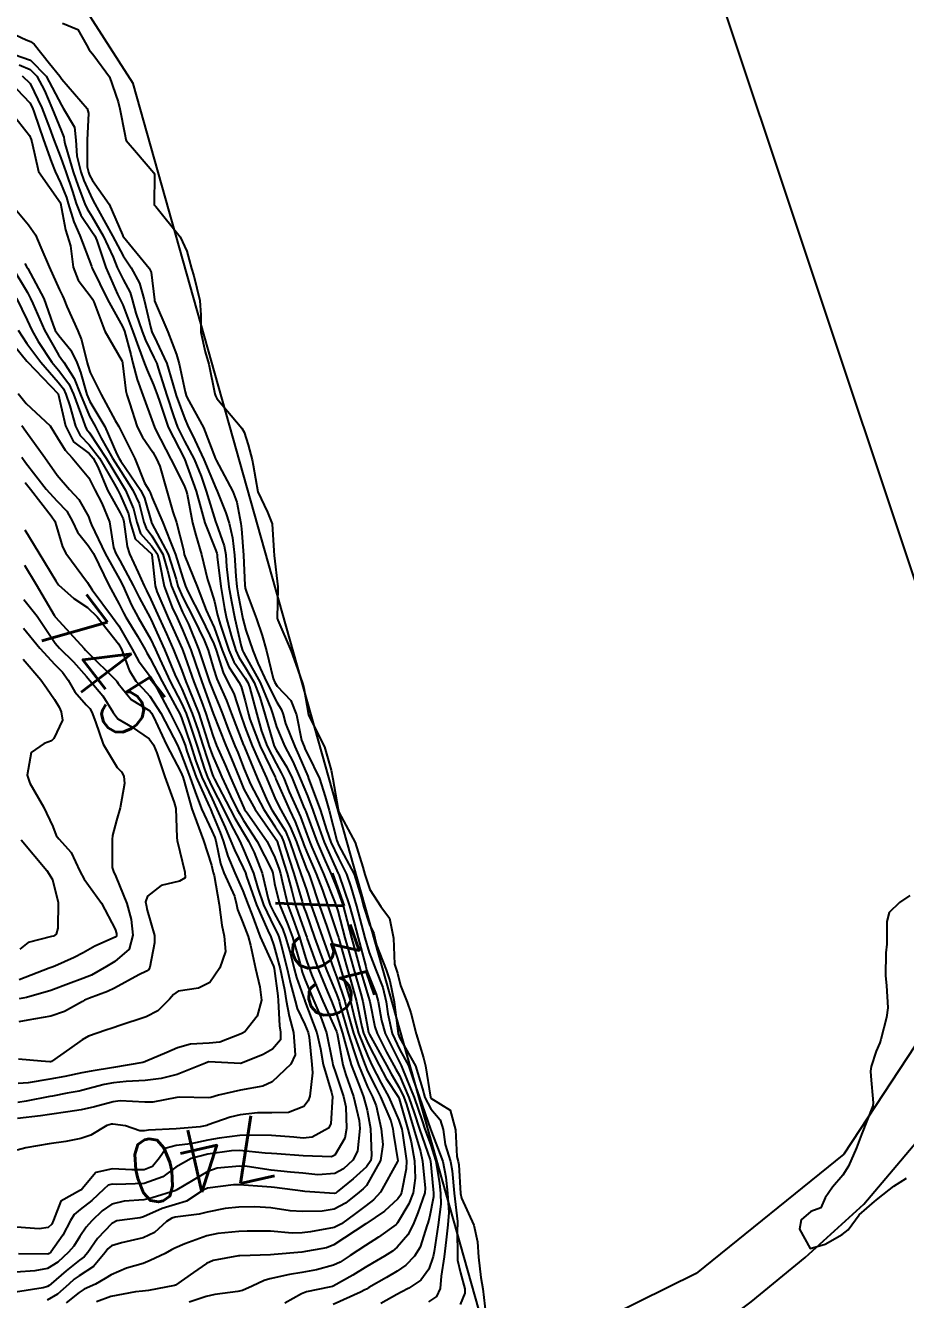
# Model space of a CAD drawing. Header units: metres. Extents: x 307586 to 320046, y 7427249 to 7434250.
# Drawn here: x 313304.7 to 313360.1, y 7432547.7 to 7432627.9 of the extents above; entities that cross this region are included whole.
import ezdxf
from ezdxf.enums import TextEntityAlignment as Align

# ---------------------------------------------------------------- set-up
doc = ezdxf.new("R2010")
doc.units = ezdxf.units.M
doc.header["$MEASUREMENT"] = 0
for name, color, linetype in [('Cotas', 45, 'Continuous'), ('Curvas de Nivel 1m', 11, 'Continuous'), ('Curvas de Nivel 5m', 15, 'Continuous'), ('Edificações', 30, 'Continuous'), ('Vias Primárias', 230, 'Continuous')]:
    doc.layers.add(name, color=color, linetype=linetype)
doc.styles.add('Style-STANDARD', font='STANDARD.shx')

msp = doc.modelspace()

# ---------------------------------------------------------------- linework, layer by layer
at = {"layer": 'Curvas de Nivel 1m', "flags": 128}
for points, elevation in [([(313303.063, 7432627.817), (313304.782, 7432627.026), (313305.055, 7432626.931), (313305.28, 7432626.748), (313306.239, 7432625.54), (313306.89, 7432624.731), (313307.03, 7432624.556), (313308.622, 7432622.706), (313308.704, 7432622.408), (313308.61, 7432620.706), (313308.622, 7432619.041), (313308.695, 7432618.704), (313308.762, 7432618.514), (313308.948, 7432618.177), (313310.011, 7432616.689), (313310.837, 7432614.757), (313310.873, 7432614.68), (313310.912, 7432614.617), (313312.531, 7432612.655), (313312.637, 7432612.411), (313312.849, 7432610.65), (313312.862, 7432610.592), (313313.707, 7432608.641), (313314.235, 7432607.219), (313314.414, 7432606.634), (313314.795, 7432604.866), (313314.848, 7432604.629), (313314.923, 7432604.497), (313315.945, 7432602.618), (313316.705, 7432600.648), (313316.72, 7432600.61), (313316.742, 7432600.565), (313317.797, 7432598.594), (313318.037, 7432597.92), (313318.291, 7432596.586), (313318.338, 7432596.234), (313318.455, 7432594.583), (313318.554, 7432592.672), (313318.562, 7432592.581), (313318.574, 7432592.513), (313318.64, 7432592.248), (313319.285, 7432590.573), (313319.645, 7432589.532), (313319.917, 7432588.567), (313320.326, 7432586.812), (313320.424, 7432586.561), (313320.571, 7432586.338), (313321.452, 7432585.437), (313321.789, 7432584.541), (313322.124, 7432582.942), (313322.275, 7432582.534), (313322.351, 7432582.362), (313322.518, 7432582.038), (313323.246, 7432580.523), (313323.608, 7432579.397), (313323.846, 7432578.516), (313324.337, 7432576.629), (313324.374, 7432576.511), (313324.451, 7432576.362), (313325.432, 7432574.5), (313325.898, 7432573.008), (313326.023, 7432572.494), (313326.391, 7432571.341), (313326.664, 7432570.764), (313326.734, 7432570.485), (313326.827, 7432570.032), (313327.449, 7432568.474), (313327.675, 7432567.799), (313327.943, 7432566.466), (313327.987, 7432566.123), (313328.197, 7432564.462), (313328.309, 7432564.18), (313329.294, 7432562.45), (313329.73, 7432560.983), (313329.89, 7432560.444), (313330.256, 7432559.733), (313330.855, 7432559.037), (313331.025, 7432558.428), (313331.17, 7432557.484), (313331.492, 7432556.421), (313331.61, 7432555.822), (313331.733, 7432554.417), (313331.932, 7432552.648), (313331.931, 7432552.413), (313331.908, 7432552.162), (313331.934, 7432550.413), (313331.944, 7432550.216), (313332.133, 7432549.414), (313332.396, 7432548.407), (313332.402, 7432548.124), (313332.108, 7432547.424)], 728), ([(313307.066, 7432628.083), (313308.031, 7432627.684), (313308.581, 7432626.707), (313308.748, 7432626.403), (313309.046, 7432626.03), (313310.026, 7432624.69), (313310.567, 7432623.127), (313310.673, 7432622.683), (313310.987, 7432621.084), (313311.047, 7432620.743), (313311.082, 7432620.679), (313311.717, 7432619.924), (313312.821, 7432618.652), (313312.858, 7432618.557), (313312.839, 7432616.651), (313312.87, 7432616.589), (313312.932, 7432616.526), (313314.467, 7432614.634), (313314.899, 7432613.716), (313315.193, 7432612.627), (313315.326, 7432612.178), (313315.705, 7432610.622), (313315.768, 7432609.702), (313315.779, 7432608.621), (313316.053, 7432607.386), (313316.284, 7432606.615), (313316.664, 7432604.742), (313316.702, 7432604.611), (313316.79, 7432604.441), (313318.347, 7432602.586), (313318.499, 7432602.323), (313318.752, 7432601.533), (313319.008, 7432600.577), (313319.061, 7432600.254), (313319.361, 7432598.574), (313319.974, 7432597.293), (313320.267, 7432596.564), (313320.37, 7432594.869), (313320.388, 7432594.563), (313320.615, 7432592.588), (313320.616, 7432592.56), (313320.59, 7432590.594), (313320.593, 7432590.56), (313320.622, 7432590.485), (313321.465, 7432588.547), (313321.76, 7432587.718), (313322.178, 7432586.536), (313322.269, 7432586.233), (313322.548, 7432584.53), (313322.553, 7432584.505), (313323.57, 7432582.52), (313323.976, 7432581.048), (313324.092, 7432580.514), (313324.419, 7432578.566), (313324.434, 7432578.51), (313324.472, 7432578.4), (313325.484, 7432576.5), (313325.977, 7432574.955), (313326.109, 7432574.493), (313326.419, 7432573.541), (313327.114, 7432572.479), (313327.661, 7432571.737), (313327.903, 7432570.467), (313327.978, 7432568.846), (313328.094, 7432568.464), (313328.155, 7432568.267), (313328.343, 7432567.494), (313328.766, 7432566.456), (313328.996, 7432565.784), (313329.333, 7432564.45), (313329.795, 7432562.94), (313329.931, 7432562.444), (313330.234, 7432560.469), (313330.241, 7432560.44), (313330.263, 7432560.408), (313331.473, 7432559.64), (313331.813, 7432558.416), (313331.901, 7432556.732), (313331.974, 7432556.414), (313332.015, 7432556.217), (313332.133, 7432554.411), (313332.188, 7432554.11), (313332.966, 7432552.402), (313333.2, 7432551.352), (313333.269, 7432550.399), (313333.415, 7432549.112), (313333.532, 7432548.396), (313333.726, 7432546.766)], 727), ([(313303.542, 7432626.271), (313305.043, 7432625.738), (313306.044, 7432624.74), (313307.006, 7432622.909), (313307.11, 7432622.728), (313307.811, 7432621.537), (313307.894, 7432620.716), (313307.964, 7432619.719), (313308.22, 7432618.711), (313308.412, 7432618.172), (313308.936, 7432617.017), (313309.104, 7432616.698), (313309.341, 7432616.283), (313310.215, 7432614.687), (313310.894, 7432613.425), (313311.382, 7432612.673), (313311.914, 7432611.705), (313312.197, 7432610.66), (313312.619, 7432608.871), (313312.69, 7432608.652), (313312.728, 7432608.548), (313312.83, 7432608.341), (313313.634, 7432606.642), (313314, 7432605.439), (313314.23, 7432604.636), (313314.771, 7432603.172), (313315.006, 7432602.628), (313315.253, 7432602.13), (313315.974, 7432600.618), (313316.716, 7432598.808), (313316.797, 7432598.609), (313317.347, 7432597.248), (313317.551, 7432596.597), (313317.77, 7432595.68), (313317.9, 7432594.592), (313317.977, 7432593.267), (313318.05, 7432592.589), (313318.134, 7432592.084), (313318.428, 7432590.583), (313318.612, 7432589.864), (313319.045, 7432588.575), (313319.366, 7432587.792), (313319.941, 7432586.566), (313320.561, 7432585.334), (313320.848, 7432584.848), (313320.96, 7432584.554), (313321.102, 7432583.994), (313321.684, 7432582.543), (313321.948, 7432581.969), (313322.504, 7432580.677), (313322.564, 7432580.529), (313322.604, 7432580.427), (313323.315, 7432578.522), (313323.691, 7432577.287), (313323.964, 7432576.515), (313324.443, 7432575.517), (313324.943, 7432574.505), (313325.22, 7432573.703), (313325.571, 7432572.498), (313325.994, 7432570.887), (313326.094, 7432570.493), (313326.369, 7432569.567), (313326.794, 7432568.483), (313327.228, 7432567.363), (313327.445, 7432566.473), (313327.56, 7432565.707), (313327.828, 7432564.467), (313328.298, 7432563.456), (313328.844, 7432562.454), (313329.155, 7432561.57), (313329.536, 7432560.447), (313330.24, 7432558.443), (313331.008, 7432556.428), (313331.208, 7432555.43), (313331.3, 7432554.423), (313331.381, 7432553.215), (313331.325, 7432552.423), (313331.213, 7432551.484), (313331.1, 7432550.426), (313330.912, 7432549.21), (313330.841, 7432548.429), (313330.62, 7432547.927), (313330.11, 7432547.577)], 729), ([(313303.389, 7432624.766), (313305.008, 7432623.058), (313305.185, 7432622.748), (313305.289, 7432622.458), (313305.858, 7432620.741), (313306.368, 7432619.33), (313306.604, 7432618.733), (313306.946, 7432618.027), (313307.321, 7432617.108), (313307.424, 7432616.723), (313307.771, 7432615.567), (313308.15, 7432614.711), (313308.884, 7432612.775), (313308.911, 7432612.7), (313308.926, 7432612.656), (313309.893, 7432610.69), (313310.837, 7432608.984), (313310.958, 7432608.678), (313311.359, 7432607.212), (313311.501, 7432606.67), (313311.771, 7432605.634), (313312.119, 7432604.66), (313312.766, 7432602.88), (313312.848, 7432602.649), (313312.91, 7432602.5), (313313.878, 7432600.639), (313314.718, 7432598.973), (313314.861, 7432598.629), (313314.909, 7432598.43), (313315.244, 7432596.624), (313315.464, 7432595.844), (313315.812, 7432594.619), (313316.2, 7432593.064), (313316.345, 7432592.613), (313316.634, 7432591.673), (313316.833, 7432590.815), (313316.877, 7432590.606), (313316.984, 7432590.238), (313317.54, 7432588.596), (313317.858, 7432587.864), (313318.576, 7432586.844), (313318.742, 7432586.578), (313318.849, 7432586.299), (313319.292, 7432584.573), (313319.603, 7432583.504), (313319.96, 7432582.566), (313320.512, 7432581.467), (313320.838, 7432580.887), (313321.001, 7432580.553), (313321.342, 7432579.695), (313321.852, 7432578.539), (313322.043, 7432578.111), (313322.458, 7432577.014), (313322.634, 7432576.528), (313322.772, 7432576.204), (313323.495, 7432574.519), (313324.244, 7432572.673), (313324.304, 7432572.511), (313324.4, 7432572.191), (313324.851, 7432570.505), (313325.029, 7432569.847), (313325.407, 7432568.499), (313325.86, 7432566.972), (313325.983, 7432566.494), (313326.315, 7432564.666), (313326.34, 7432564.517), (313326.351, 7432564.489), (313326.387, 7432564.414), (313327.459, 7432562.472), (313327.756, 7432561.946), (313328.269, 7432561.074), (313328.562, 7432560.457), (313328.717, 7432559.997), (313329.181, 7432558.451), (313329.609, 7432557.056), (313329.743, 7432556.445), (313329.894, 7432554.745), (313329.871, 7432554.443), (313329.442, 7432553.179), (313329.141, 7432552.45), (313328.809, 7432551.8), (313328.148, 7432551.015), (313327.834, 7432550.775), (313327.339, 7432550.468), (313326.59, 7432550.024), (313326.132, 7432549.741), (313325.355, 7432549.261), (313324.114, 7432548.567), (313324.073, 7432548.551), (313323.866, 7432548.512), (313322.419, 7432548.217), (313322.109, 7432548.096), (313321.054, 7432547.498)], 732), ([(313304.53, 7432624.755), (313305.026, 7432624.283), (313305.768, 7432622.742), (313306.247, 7432621.481), (313306.515, 7432620.735), (313306.966, 7432619.596), (313307.27, 7432618.725), (313307.692, 7432617.47), (313307.933, 7432616.715), (313308.211, 7432615.996), (313308.916, 7432614.966), (313309.093, 7432614.698), (313309.221, 7432614.384), (313309.79, 7432612.691), (313310.528, 7432611.022), (313310.703, 7432610.682), (313310.858, 7432610.351), (313311.495, 7432608.67), (313311.84, 7432607.682), (313312.23, 7432606.659), (313312.395, 7432606.242), (313312.8, 7432605.309), (313313.055, 7432604.647), (313313.164, 7432604.27), (313313.708, 7432602.641), (313314.743, 7432600.644), (313315.471, 7432598.622), (313315.776, 7432597.546), (313316.031, 7432596.617), (313316.677, 7432594.98), (313316.777, 7432594.711), (313316.796, 7432594.608), (313316.804, 7432594.475), (313317.027, 7432592.604), (313317.264, 7432591.235), (313317.398, 7432590.598), (313317.675, 7432589.526), (313317.971, 7432588.589), (313318.158, 7432588.156), (313318.582, 7432587.501), (313319.123, 7432586.574), (313319.494, 7432585.641), (313319.802, 7432584.568), (313320.326, 7432582.762), (313320.399, 7432582.561), (313320.521, 7432582.337), (313321.193, 7432581.233), (313321.521, 7432580.545), (313322.236, 7432578.774), (313322.345, 7432578.532), (313322.384, 7432578.443), (313322.47, 7432578.222), (313323.104, 7432576.523), (313323.606, 7432575.353), (313323.973, 7432574.515), (313324.416, 7432573.405), (313324.732, 7432572.507), (313324.868, 7432572.036), (313325.267, 7432570.501), (313325.592, 7432569.27), (313325.811, 7432568.495), (313326.336, 7432566.759), (313326.403, 7432566.558), (313326.423, 7432566.489), (313326.738, 7432564.905), (313326.869, 7432564.482), (313327.47, 7432563.298), (313327.929, 7432562.465), (313328.058, 7432562.24), (313328.277, 7432561.828), (313328.877, 7432560.454), (313329.215, 7432559.488), (313329.541, 7432558.447), (313330.214, 7432556.53), (313330.235, 7432556.44), (313330.415, 7432554.657), (313330.434, 7432554.436), (313330.435, 7432554.19), (313330.17, 7432552.904), (313330.063, 7432552.543), (313330.031, 7432552.441), (313329.577, 7432551.017), (313329.237, 7432550.449), (313328.693, 7432549.899), (313328.133, 7432549.505), (313327.472, 7432549.124), (313326.355, 7432548.478), (313326.203, 7432548.388), (313326.112, 7432548.341), (313325.828, 7432548.202), (313324.102, 7432547.42)], 731), ([(313303.6, 7432622.764), (313304.985, 7432620.996), (313305.1, 7432620.749), (313305.132, 7432620.597), (313305.544, 7432618.744), (313306.933, 7432616.762), (313306.945, 7432616.742), (313307.256, 7432615.065), (313307.367, 7432614.723), (313307.569, 7432614.054), (313307.731, 7432612.717), (313308.05, 7432611.888), (313308.864, 7432610.83), (313308.948, 7432610.699), (313309.027, 7432610.532), (313309.731, 7432608.691), (313310.814, 7432606.792), (313310.843, 7432606.709), (313310.851, 7432606.679), (313311.049, 7432604.929), (313311.112, 7432604.675), (313311.293, 7432604.165), (313311.775, 7432602.665), (313312.101, 7432602.005), (313312.747, 7432601.06), (313312.99, 7432600.648), (313313.192, 7432600.189), (313313.625, 7432598.641), (313314.019, 7432597.317), (313314.243, 7432596.635), (313314.676, 7432594.918), (313314.735, 7432594.629), (313314.776, 7432594.524), (313315.543, 7432592.621), (313316.119, 7432591.124), (313316.351, 7432590.613), (313316.614, 7432590.032), (313317.119, 7432588.602), (313317.537, 7432587.55), (313318.163, 7432586.586), (313318.308, 7432586.322), (313318.561, 7432585.407), (313318.769, 7432584.578), (313318.864, 7432584.261), (313319.519, 7432582.57), (313320.447, 7432580.617), (313320.475, 7432580.56), (313320.502, 7432580.492), (313321.362, 7432578.547), (313321.715, 7432577.79), (313322.203, 7432576.534), (313322.266, 7432576.347), (313322.447, 7432575.9), (313323.028, 7432574.524), (313323.434, 7432573.504), (313323.778, 7432572.516), (313324.385, 7432570.683), (313324.435, 7432570.509), (313324.455, 7432570.436), (313325, 7432568.504), (313325.284, 7432567.56), (313325.58, 7432566.498), (313325.91, 7432564.901), (313326.024, 7432564.493), (313326.303, 7432563.829), (313326.994, 7432562.479), (313327.454, 7432561.652), (313328.219, 7432560.461), (313328.262, 7432560.37), (313328.809, 7432558.454), (313329.023, 7432557.654), (313329.229, 7432556.45), (313329.274, 7432555.378), (313329.137, 7432554.451), (313328.875, 7432553.761), (313328.164, 7432552.548), (313328.125, 7432552.499), (313328.069, 7432552.461), (313326.967, 7432551.66), (313326.149, 7432551.126), (313325.171, 7432550.495), (313324.549, 7432550.091), (313324.134, 7432549.892), (313323.061, 7432549.589), (313322.126, 7432549.43), (313321.353, 7432549.313), (313320.12, 7432549.028), (313319.763, 7432548.919), (313319.013, 7432548.571), (313318.389, 7432548.298), (313318.11, 7432548.242), (313316.66, 7432548.042), (313316.106, 7432547.918), (313315.041, 7432547.554)], 733), ([(313303.759, 7432616.762), (313304.919, 7432615.384), (313305.371, 7432614.745), (313305.699, 7432613.944), (313306.217, 7432612.737), (313306.869, 7432611.298), (313307.055, 7432610.918), (313307.149, 7432610.726), (313307.345, 7432610.233), (313308.036, 7432608.712), (313308.27, 7432608.151), (313308.619, 7432606.703), (313308.652, 7432606.543), (313308.807, 7432606.079), (313309.499, 7432604.693), (313310.384, 7432603.068), (313310.604, 7432602.682), (313310.76, 7432602.382), (313311.33, 7432601.253), (313311.624, 7432600.667), (313312.229, 7432599.148), (313312.523, 7432598.653), (313312.582, 7432598.523), (313312.708, 7432598.187), (313313.381, 7432596.643), (313313.853, 7432595.467), (313314.174, 7432594.635), (313314.651, 7432593.148), (313314.811, 7432592.628), (313314.96, 7432592.306), (313315.819, 7432590.618), (313316.599, 7432588.999), (313316.733, 7432588.608), (313317.179, 7432587.202), (313317.485, 7432586.596), (313317.845, 7432585.87), (313318.262, 7432584.584), (313318.541, 7432583.771), (313319.016, 7432582.575), (313319.413, 7432581.672), (313319.901, 7432580.566), (313320.483, 7432579.207), (313320.813, 7432578.555), (313321.406, 7432577.49), (313321.793, 7432576.54), (313321.963, 7432576.052), (313322.436, 7432574.846), (313322.566, 7432574.529), (313322.655, 7432574.302), (313323.255, 7432572.521), (313323.7, 7432571.207), (313323.942, 7432570.514), (313324.364, 7432569.263), (313324.592, 7432568.508), (313324.702, 7432568.154), (313325.196, 7432566.501), (313325.468, 7432565.352), (313325.711, 7432564.496), (313326.291, 7432563.039), (313326.547, 7432562.486), (313327.139, 7432561.345), (313327.608, 7432560.47), (313328.241, 7432559.022), (313328.425, 7432558.458), (313328.484, 7432558.204), (313328.716, 7432556.455), (313328.713, 7432555.95), (313328.406, 7432554.458), (313328.345, 7432554.304), (313328.187, 7432554.063), (313327.349, 7432553.298), (313326.163, 7432552.5), (313324.15, 7432551.178), (313323.682, 7432550.98), (313322.145, 7432550.703), (313320.4, 7432550.556), (313320.158, 7432550.545), (313318.237, 7432550.484), (313318.141, 7432550.473), (313316.551, 7432550.181), (313316.134, 7432550.006), (313315.312, 7432549.426), (313314.171, 7432548.629), (313314.113, 7432548.608), (313312.469, 7432548.287), (313312.109, 7432548.247), (313311.655, 7432548.203), (313310.105, 7432547.91), (313309.201, 7432547.59)], 734), ([(313303.869, 7432612.76), (313304.867, 7432611.113), (313305.054, 7432610.748), (313305.187, 7432610.418), (313305.926, 7432608.739), (313306.818, 7432607.205), (313307.004, 7432606.917), (313307.143, 7432606.725), (313307.795, 7432605.707), (313308.202, 7432604.709), (313308.772, 7432603.337), (313309.112, 7432602.697), (313309.502, 7432601.946), (313310.216, 7432600.685), (313310.731, 7432599.874), (313311.495, 7432598.668), (313311.882, 7432597.839), (313312.19, 7432596.658), (313312.325, 7432596.291), (313312.684, 7432595.805), (313313.379, 7432594.643), (313313.686, 7432593.611), (313313.921, 7432592.637), (313314.627, 7432590.998), (313314.811, 7432590.628), (313314.997, 7432590.247), (313315.657, 7432588.619), (313316.197, 7432586.994), (313316.322, 7432586.613), (313316.567, 7432585.986), (313316.972, 7432585.019), (313317.132, 7432584.601), (313317.498, 7432583.636), (313317.925, 7432582.589), (313318.096, 7432582.163), (313318.508, 7432581.12), (313318.724, 7432580.578), (313318.907, 7432580.165), (313319.741, 7432578.567), (313320.462, 7432577.486), (313320.825, 7432576.923), (313320.98, 7432576.552), (313321.34, 7432575.444), (313321.641, 7432574.542), (313322.152, 7432572.788), (313322.226, 7432572.533), (313322.269, 7432572.4), (313322.398, 7432572.055), (313322.936, 7432570.524), (313323.242, 7432569.649), (313323.662, 7432568.517), (313324.337, 7432566.919), (313324.479, 7432566.509), (313324.536, 7432566.302), (313325.055, 7432564.503), (313325.401, 7432563.394), (313325.693, 7432562.496), (313326.269, 7432561.111), (313326.478, 7432560.699), (313326.585, 7432560.485), (313326.81, 7432559.926), (313327.136, 7432558.476), (313327.244, 7432557.496), (313327.098, 7432556.477), (313326.197, 7432554.906), (313325.994, 7432554.693), (313325.755, 7432554.494), (313324.887, 7432553.794), (313324.176, 7432553.415), (313323.407, 7432553.285), (313322.174, 7432553.263), (313321.395, 7432553.322), (313320.177, 7432553.495), (313319.174, 7432553.574), (313318.177, 7432553.548), (313317.299, 7432553.466), (313316.172, 7432553.232), (313315.669, 7432553.109), (313314.167, 7432552.911), (313313.942, 7432552.856), (313313.61, 7432552.636), (313312.848, 7432551.951), (313312.153, 7432551.622), (313310.784, 7432551.305), (313310.147, 7432551.105), (313309.916, 7432550.911), (313309.758, 7432550.684), (313309.016, 7432549.805), (313308.121, 7432549.225), (313307.806, 7432549.015), (313307.47, 7432548.706), (313306.745, 7432548.075), (313306.103, 7432547.695)], 736), ([(313304.169, 7432610.757), (313304.842, 7432609.373), (313305.139, 7432608.747), (313305.537, 7432608.032), (313306.388, 7432606.734), (313306.808, 7432606.232), (313307.454, 7432605.375), (313307.747, 7432604.716), (313308.354, 7432603.121), (313308.492, 7432602.704), (313308.581, 7432602.523), (313308.759, 7432602.295), (313309.806, 7432600.689), (313310.721, 7432599.199), (313311.023, 7432598.675), (313311.541, 7432597.507), (313311.747, 7432596.664), (313311.981, 7432595.955), (313312.678, 7432595.171), (313313.039, 7432594.646), (313313.182, 7432594.128), (313313.468, 7432592.642), (313313.975, 7432591.291), (313314.281, 7432590.633), (313314.612, 7432589.883), (313315.135, 7432588.625), (313315.433, 7432587.773), (313315.83, 7432586.617), (313316.553, 7432584.61), (313317.358, 7432582.597), (313317.697, 7432581.775), (313318.184, 7432580.585), (313318.492, 7432579.857), (313319.196, 7432578.573), (313320.455, 7432576.78), (313320.542, 7432576.647), (313320.579, 7432576.558), (313321.022, 7432575.134), (313321.211, 7432574.548), (313321.51, 7432573.45), (313321.741, 7432572.54), (313321.91, 7432572.049), (313322.385, 7432570.695), (313322.439, 7432570.529), (313322.471, 7432570.439), (313323.162, 7432568.522), (313323.758, 7432567.096), (313324.013, 7432566.513), (313324.325, 7432565.69), (313324.7, 7432564.506), (313324.852, 7432563.957), (313325.243, 7432562.5), (313325.881, 7432560.88), (313326.024, 7432560.492), (313326.25, 7432559.649), (313326.451, 7432558.487), (313326.528, 7432556.797), (313326.476, 7432556.486), (313326.209, 7432556.076), (313325.374, 7432555.326), (313324.37, 7432554.508), (313324.272, 7432554.428), (313324.191, 7432554.4), (313322.331, 7432554.529), (313322.193, 7432554.545), (313320.409, 7432554.771), (313320.195, 7432554.798), (313319.93, 7432554.828), (313318.197, 7432554.956), (313317.831, 7432554.95), (313316.194, 7432554.733), (313315.917, 7432554.604), (313314.879, 7432553.923), (313314.179, 7432553.713), (313313.346, 7432553.468), (313312.167, 7432552.941), (313311.944, 7432552.875), (313310.489, 7432552.675), (313310.161, 7432552.522), (313309.266, 7432551.575), (313308.654, 7432550.695), (313308.419, 7432550.417), (313308.135, 7432550.2), (313307.289, 7432549.545), (313306.355, 7432548.718), (313306.222, 7432548.609), (313306.111, 7432548.541), (313305.852, 7432548.466), (313304.107, 7432548.197)], 737), ([(313303.225, 7432608.766), (313304.813, 7432606.808), (313304.869, 7432606.749), (313306.793, 7432604.734), (313307.256, 7432602.723), (313307.756, 7432601.718), (313308.746, 7432600.976), (313308.995, 7432600.697), (313309.28, 7432600.149), (313309.897, 7432598.688), (313310.699, 7432597.256), (313310.889, 7432596.871), (313310.924, 7432596.677), (313311.131, 7432595.127), (313311.291, 7432594.671), (313311.823, 7432593.495), (313312.207, 7432592.657), (313312.355, 7432592.369), (313312.634, 7432591.799), (313313.16, 7432590.645), (313313.608, 7432589.64), (313314.05, 7432588.635), (313314.58, 7432587.321), (313314.836, 7432586.627), (313315.015, 7432586.179), (313315.64, 7432584.619), (313316.18, 7432582.962), (313316.285, 7432582.612), (313316.517, 7432581.975), (313316.923, 7432581.02), (313317.105, 7432580.601), (313317.644, 7432579.434), (313318.07, 7432578.586), (313318.206, 7432578.32), (313318.466, 7432577.892), (313319.313, 7432576.571), (313320.241, 7432574.755), (313320.304, 7432574.561), (313320.423, 7432573.922), (313320.754, 7432572.555), (313321.23, 7432571.387), (313321.55, 7432570.542), (313322.028, 7432568.864), (313322.113, 7432568.534), (313322.162, 7432568.344), (313322.346, 7432567.833), (313322.899, 7432566.524), (313323.341, 7432565.501), (313323.685, 7432564.516), (313324.041, 7432562.758), (313324.097, 7432562.512), (313324.277, 7432561.948), (313324.765, 7432560.505), (313324.903, 7432559.854), (313324.948, 7432558.503), (313324.834, 7432557.897), (313324.216, 7432556.817), (313324.01, 7432556.717), (313322.215, 7432556.78), (313320.555, 7432556.893), (313320.216, 7432556.911), (313319.835, 7432556.946), (313318.218, 7432557.112), (313317.705, 7432557.099), (313316.216, 7432556.883), (313315.165, 7432556.616), (313314.207, 7432556.064), (313313.39, 7432555.45), (313312.197, 7432555.024), (313310.492, 7432554.972), (313310.196, 7432554.989), (313309.946, 7432554.932), (313309.659, 7432554.685), (313308.911, 7432553.964), (313308.173, 7432553.398), (313307.791, 7432553.082), (313307.57, 7432552.706), (313307.075, 7432551.79), (313306.32, 7432550.718), (313306.233, 7432550.628), (313306.141, 7432550.588), (313304.289, 7432550.6)], 739), ([(313304.276, 7432608.756), (313304.825, 7432607.912), (313305.701, 7432606.741), (313306.8, 7432605.485), (313307.124, 7432605.053), (313307.271, 7432604.723), (313307.524, 7432603.977), (313307.872, 7432602.713), (313308.169, 7432602.121), (313308.751, 7432601.536), (313309.4, 7432600.693), (313310.342, 7432599.06), (313310.54, 7432598.682), (313310.709, 7432598.336), (313311.213, 7432597.187), (313311.326, 7432596.671), (313311.638, 7432595.621), (313312.673, 7432594.675), (313312.694, 7432594.65), (313312.699, 7432594.623), (313312.899, 7432592.647), (313312.995, 7432592.291), (313313.727, 7432590.639), (313314.594, 7432588.698), (313314.624, 7432588.63), (313314.639, 7432588.582), (313315.336, 7432586.622), (313315.808, 7432585.37), (313316.088, 7432584.615), (313316.532, 7432583.229), (313316.763, 7432582.606), (313317.307, 7432581.394), (313317.649, 7432580.593), (313318.475, 7432578.687), (313318.533, 7432578.579), (313318.692, 7432578.356), (313319.944, 7432576.565), (313320.443, 7432575.561), (313320.698, 7432574.818), (313320.785, 7432574.555), (313320.905, 7432574.074), (313321.262, 7432572.547), (313321.565, 7432571.713), (313321.984, 7432570.536), (313322.364, 7432569.258), (313322.611, 7432568.527), (313322.791, 7432568.083), (313323.464, 7432566.519), (313324.314, 7432564.591), (313324.343, 7432564.51), (313324.353, 7432564.469), (313324.712, 7432562.506), (313324.9, 7432561.881), (313325.378, 7432560.499), (313325.741, 7432558.995), (313325.786, 7432558.494), (313325.642, 7432557.072), (313325.347, 7432556.499), (313324.753, 7432555.959), (313324.205, 7432555.67), (313323.138, 7432555.586), (313322.204, 7432555.675), (313321.413, 7432555.75), (313320.206, 7432555.881), (313318.683, 7432556.101), (313318.208, 7432556.122), (313316.812, 7432555.989), (313316.205, 7432555.791), (313314.262, 7432554.629), (313314.219, 7432554.603), (313314.192, 7432554.594), (313312.706, 7432554.123), (313312.183, 7432553.996), (313310.939, 7432553.912), (313310.179, 7432553.736), (313309.554, 7432553.305), (313308.903, 7432552.693), (313308.561, 7432552.294), (313308.153, 7432551.691), (313307.767, 7432551.084), (313307.45, 7432550.707), (313306.762, 7432550.085), (313306.127, 7432549.692), (313305.321, 7432549.537), (313304.124, 7432549.46)], 738), ([(313304.499, 7432602.753), (313304.759, 7432602.393), (313305.959, 7432600.738), (313306.726, 7432599.615), (313307.511, 7432598.718), (313308.087, 7432598.089), (313308.696, 7432597.028), (313308.816, 7432596.699), (313308.9, 7432596.489), (313309.759, 7432594.689), (313310.649, 7432593.084), (313310.856, 7432592.677), (313311.409, 7432591.446), (313311.825, 7432590.662), (313312.603, 7432589.309), (313312.922, 7432588.647), (313313.184, 7432588.047), (313313.847, 7432586.637), (313314.559, 7432585.278), (313314.854, 7432584.627), (313315.026, 7432584.145), (313315.524, 7432582.62), (313316.006, 7432581.117), (313316.191, 7432580.613), (313316.493, 7432579.976), (313317.195, 7432578.599), (313317.613, 7432577.742), (313318.223, 7432576.583), (313318.299, 7432576.43), (313318.448, 7432576.096), (313319.089, 7432574.573), (313319.365, 7432573.624), (313319.72, 7432572.567), (313320.389, 7432571.178), (313320.6, 7432570.772), (313320.681, 7432570.556), (313320.807, 7432570.123), (313321.211, 7432568.547), (313321.429, 7432567.629), (313321.705, 7432566.539), (313321.85, 7432566.059), (313322.318, 7432565.046), (313322.539, 7432564.528), (313322.598, 7432564.238), (313322.764, 7432562.525), (313322.802, 7432562), (313322.63, 7432560.526), (313322.539, 7432560.247), (313322.253, 7432559.877), (313321.296, 7432559.495), (313320.247, 7432559.476), (313319.335, 7432559.481), (313318.245, 7432559.36), (313317.621, 7432559.208), (313316.235, 7432558.723), (313316.142, 7432558.693), (313315.741, 7432558.607), (313314.231, 7432558.477), (313312.484, 7432558.394), (313312.23, 7432558.35), (313311.923, 7432558.347), (313311.025, 7432558.668), (313310.234, 7432558.764), (313310.154, 7432558.76), (313309.856, 7432558.684), (313308.847, 7432558.074), (313308.224, 7432557.858), (313307.264, 7432557.668), (313306.221, 7432557.537), (313304.757, 7432557.28), (313304.217, 7432557.131)], 741), ([(313304.503, 7432600.752), (313304.738, 7432600.427), (313306.042, 7432598.737), (313306.706, 7432598.005), (313307.343, 7432597.364), (313307.689, 7432596.715), (313308, 7432596.024), (313308.678, 7432595.197), (313309.012, 7432594.697), (313309.357, 7432593.998), (313309.985, 7432592.687), (313310.631, 7432591.509), (313310.909, 7432590.959), (313311.059, 7432590.673), (313311.787, 7432589.481), (313312.261, 7432588.655), (313312.382, 7432588.444), (313312.587, 7432588.08), (313313.333, 7432586.642), (313314.26, 7432584.929), (313314.425, 7432584.631), (313314.549, 7432584.342), (313315.149, 7432582.624), (313315.447, 7432581.687), (313315.839, 7432580.617), (313316.482, 7432579.24), (313316.788, 7432578.605), (313317.304, 7432577.44), (313317.672, 7432576.592), (313317.899, 7432576.04), (313318.436, 7432574.909), (313318.583, 7432574.579), (313318.655, 7432574.352), (313319.278, 7432572.571), (313320.001, 7432570.95), (313320.178, 7432570.562), (313320.375, 7432570.019), (313320.769, 7432568.554), (313321.037, 7432567.247), (313321.154, 7432566.548), (313321.339, 7432565.561), (313321.609, 7432564.541), (313321.707, 7432563.123), (313321.435, 7432562.543), (313320.272, 7432561.44), (313319.68, 7432561.155), (313318.266, 7432560.913), (313316.892, 7432560.594), (313316.41, 7432560.449), (313316.26, 7432560.425), (313314.431, 7432560.457), (313314.26, 7432560.441), (313312.75, 7432560.151), (313312.255, 7432560.147), (313310.695, 7432560.234), (313310.255, 7432560.183), (313309.078, 7432559.864), (313308.248, 7432559.68), (313307.408, 7432559.546), (313306.243, 7432559.371), (313305.675, 7432559.295), (313304.239, 7432559.133)], 742), ([(313304.719, 7432599.151), (313305.055, 7432598.747), (313306.358, 7432597.071), (313306.585, 7432596.731), (313306.689, 7432596.383), (313307.064, 7432595.112), (313307.275, 7432594.721), (313308.645, 7432592.87), (313308.746, 7432592.699), (313308.94, 7432592.397), (313310.219, 7432590.684), (313310.615, 7432590.131), (313311.451, 7432588.667), (313311.852, 7432587.927), (313312.576, 7432586.953), (313312.769, 7432586.648), (313312.995, 7432586.219), (313313.843, 7432584.637), (313314.532, 7432583.257), (313314.778, 7432582.627), (313314.9, 7432582.246), (313315.483, 7432580.62), (313316.309, 7432578.778), (313316.383, 7432578.611), (313316.471, 7432578.393), (313316.986, 7432577.13), (313317.176, 7432576.599), (313317.479, 7432575.63), (313317.914, 7432574.588), (313318.416, 7432573.455), (313318.754, 7432572.576), (313318.977, 7432571.994), (313319.517, 7432570.569), (313320.355, 7432568.709), (313320.392, 7432568.559), (313320.626, 7432566.846), (313320.651, 7432566.555), (313320.73, 7432564.966), (313320.795, 7432564.553), (313320.782, 7432564.077), (313320.297, 7432563.485), (313319.7, 7432563.158), (313318.283, 7432562.596), (313318.267, 7432562.597), (313316.284, 7432562.684), (313316.221, 7432562.673), (313316.069, 7432562.612), (313314.276, 7432561.899), (313313.278, 7432561.635), (313312.272, 7432561.526), (313311.064, 7432561.461), (313310.27, 7432561.37), (313309.694, 7432561.26), (313308.265, 7432560.884), (313308.116, 7432560.85), (313307.365, 7432560.709), (313306.442, 7432560.536), (313306.26, 7432560.5), (313304.779, 7432560.218), (313304.254, 7432560.136)], 743), ([(313304.687, 7432596.18), (313305.566, 7432594.741), (313306.646, 7432592.962), (313306.812, 7432592.727), (313307.779, 7432591.857), (313308.629, 7432591.284), (313309.242, 7432590.694), (313310.598, 7432589.009), (313310.77, 7432588.677), (313311.26, 7432587.35), (313311.673, 7432586.664), (313312.114, 7432586.202), (313312.564, 7432585.716), (313313.259, 7432584.643), (313314.063, 7432583.102), (313314.303, 7432582.632), (313314.518, 7432582.113), (313315.076, 7432580.624), (313315.422, 7432579.687), (313315.823, 7432578.617), (313316.459, 7432577.226), (313316.656, 7432576.808), (313316.717, 7432576.606), (313317.022, 7432575.185), (313317.227, 7432574.598), (313317.888, 7432573.111), (313318.026, 7432572.586), (313318.094, 7432572.279), (313318.392, 7432571.514), (313318.746, 7432570.576), (313318.907, 7432570.042), (313319.227, 7432568.571), (313319.49, 7432567.419), (313319.585, 7432566.567), (313319.332, 7432565.561), (313318.555, 7432564.578), (313318.403, 7432564.488), (313318.311, 7432564.447), (313316.973, 7432563.929), (313316.302, 7432563.869), (313315.117, 7432563.805), (313314.297, 7432563.563), (313313.644, 7432563.285), (313312.284, 7432562.705), (313312.246, 7432562.688), (313312.123, 7432562.652), (313310.279, 7432562.331), (313308.865, 7432562.106), (313308.276, 7432561.994), (313307.208, 7432561.776), (313306.272, 7432561.595), (313304.898, 7432561.369), (313304.269, 7432561.324)], 744), ([(313304.633, 7432591.799), (313305.459, 7432590.742), (313306.598, 7432589.054), (313306.884, 7432588.726), (313307.753, 7432587.881), (313308.575, 7432586.951), (313308.794, 7432586.698), (313309.602, 7432585.729), (313310.253, 7432584.683), (313310.547, 7432584.274), (313311.453, 7432583.753), (313312.529, 7432583.03), (313312.79, 7432582.647), (313313.011, 7432582.152), (313313.505, 7432580.64), (313314.096, 7432579.017), (313314.194, 7432578.633), (313314.264, 7432576.823), (313314.286, 7432576.632), (313314.446, 7432575.922), (313314.762, 7432574.627), (313314.778, 7432574.276), (313314.424, 7432574.056), (313313.277, 7432573.785), (313312.41, 7432573.129), (313312.285, 7432572.771), (313312.309, 7432572.651), (313312.326, 7432572.575), (313312.399, 7432572.237), (313312.848, 7432570.645), (313312.848, 7432570.173), (313312.566, 7432568.648), (313312.494, 7432568.506), (313312.35, 7432568.407), (313311.867, 7432568.176), (313310.339, 7432567.336), (313309.896, 7432567.126), (313308.755, 7432566.696), (313308.458, 7432566.573), (313308.331, 7432566.5), (313307.185, 7432565.851), (313306.321, 7432565.557), (313304.885, 7432565.308), (313304.318, 7432565.209)], 746), ([(313304.612, 7432590.001), (313305.628, 7432588.74), (313306.583, 7432587.698), (313307.071, 7432587.216), (313307.424, 7432586.717), (313307.845, 7432585.99), (313308.558, 7432585.174), (313308.781, 7432584.924), (313308.918, 7432584.696), (313309.15, 7432584.088), (313309.631, 7432582.689), (313310.508, 7432581.225), (313310.769, 7432580.939), (313310.927, 7432580.674), (313310.963, 7432580.206), (313310.692, 7432578.677), (313310.465, 7432577.878), (313310.204, 7432576.934), (313310.192, 7432576.683), (313310.195, 7432574.923), (313310.267, 7432574.682), (313310.428, 7432574.36), (313311.115, 7432572.669), (313311.382, 7432571.655), (313311.484, 7432570.663), (313311.261, 7432569.775), (313310.358, 7432569.002), (313310.148, 7432568.89), (313309.824, 7432568.685), (313308.893, 7432568.149), (313308.345, 7432567.927), (313307.444, 7432567.607), (313306.338, 7432567.192), (313304.804, 7432566.743), (313304.332, 7432566.656)], 747), ([(313304.586, 7432588.044), (313305.708, 7432586.739), (313306.058, 7432586.226), (313306.561, 7432585.495), (313306.844, 7432585.014), (313306.983, 7432584.724), (313307.069, 7432584.198), (313306.527, 7432583.035), (313306.361, 7432582.896), (313305.901, 7432582.736), (313305.098, 7432582.164), (313304.842, 7432580.747), (313305.006, 7432580.234), (313305.867, 7432578.736), (313306.461, 7432577.51), (313306.67, 7432576.942), (313306.841, 7432576.724), (313307.604, 7432575.872), (313308.146, 7432574.704), (313308.425, 7432574.197), (313309.52, 7432572.689), (313310.387, 7432571.039), (313310.466, 7432570.761), (313310.473, 7432570.679), (313310.456, 7432570.604), (313310.381, 7432570.547), (313309.097, 7432569.968), (313308.366, 7432569.56), (313307.804, 7432569.265), (313306.575, 7432568.718), (313306.416, 7432568.656), (313306.352, 7432568.634), (313306.216, 7432568.587), (313304.344, 7432567.854)], 748), ([(313304.452, 7432576.667), (313306.078, 7432574.734), (313306.424, 7432574.162), (313306.781, 7432572.724), (313306.765, 7432571.103), (313306.658, 7432570.726), (313306.503, 7432570.607), (313306.381, 7432570.573), (313304.911, 7432570.206), (313304.368, 7432569.778)], 749), ([(313360.419, 7432573.165), (313359.772, 7432572.727), (313359.126, 7432572.093), (313358.962, 7432571.529), (313358.962, 7432570.094), (313358.917, 7432569.555), (313358.886, 7432568.095), (313358.943, 7432567.505), (313359.036, 7432566.093), (313358.941, 7432565.48), (313358.596, 7432564.097), (313358.529, 7432563.878), (313358.302, 7432563.365), (313357.988, 7432562.404), (313357.943, 7432562.105), (313357.957, 7432561.782), (313358.106, 7432560.102), (313358.085, 7432559.926), (313357.385, 7432558.113), (313357.072, 7432557.275), (313356.562, 7432556.125), (313356.207, 7432555.561), (313355.541, 7432554.795), (313355.092, 7432554.141), (313354.821, 7432553.506), (313354.18, 7432553.268), (313353.576, 7432552.752), (313353.478, 7432552.157), (313354.151, 7432550.944), (313355.086, 7432551.208), (313356.16, 7432551.831), (313356.538, 7432552.124), (313357.239, 7432553.052), (313358.19, 7432553.894), (313358.306, 7432553.984), (313358.434, 7432554.098), (313359.415, 7432554.873), (313360.206, 7432555.363)], 726)]:
    msp.add_lwpolyline(points, dxfattribs=dict(at, elevation=elevation))
at = {"layer": 'Curvas de Nivel 5m', "flags": 128}
for points, elevation in [([(313304.343, 7432625.454), (313305.037, 7432625.161), (313305.454, 7432624.746), (313305.923, 7432623.838), (313306.391, 7432622.736), (313306.989, 7432621.309), (313307.156, 7432620.899), (313307.178, 7432620.727), (313307.206, 7432620.5), (313307.745, 7432618.718), (313308.055, 7432617.824), (313308.47, 7432616.707), (313308.61, 7432616.385), (313308.925, 7432615.878), (313309.632, 7432614.693), (313310.244, 7432613.336), (313310.499, 7432612.684), (313310.875, 7432611.934), (313311.318, 7432611.124), (313311.455, 7432610.671), (313311.688, 7432609.83), (313312.088, 7432608.661), (313312.292, 7432608.122), (313312.817, 7432607.038), (313312.995, 7432606.648), (313313.098, 7432606.359), (313313.644, 7432604.641), (313314.052, 7432603.358), (313314.313, 7432602.634), (313314.754, 7432601.767), (313315.349, 7432600.624), (313315.786, 7432599.561), (313316.11, 7432598.616), (313316.694, 7432596.715), (313316.718, 7432596.634), (313316.73, 7432596.609), (313317.254, 7432595.176), (313317.348, 7432594.6), (313317.393, 7432593.868), (313317.537, 7432592.597), (313317.698, 7432591.659), (313317.915, 7432590.591), (313318.323, 7432588.858), (313318.402, 7432588.583), (313318.461, 7432588.451), (313318.589, 7432588.235), (313319.506, 7432586.571), (313320.182, 7432584.939), (313320.301, 7432584.563), (313320.541, 7432583.783), (313321.064, 7432582.552), (313321.561, 7432581.592), (313322.039, 7432580.537), (313322.486, 7432579.434), (313322.829, 7432578.526), (313323.01, 7432577.982), (313323.551, 7432576.519), (313324.433, 7432574.548), (313324.453, 7432574.51), (313324.463, 7432574.48), (313325.139, 7432572.503), (313325.435, 7432571.457), (313325.679, 7432570.497), (313326.158, 7432568.69), (313326.212, 7432568.491), (313326.349, 7432568.099), (313326.807, 7432566.953), (313326.937, 7432566.481), (313327.142, 7432565.299), (313327.383, 7432564.474), (313328.286, 7432562.67), (313328.395, 7432562.459), (313328.478, 7432562.261), (313329.199, 7432560.451), (313329.718, 7432558.976), (313329.89, 7432558.444), (313330.229, 7432557.514), (313330.583, 7432556.434), (313330.809, 7432555.041), (313330.867, 7432554.43), (313330.887, 7432553.725), (313330.719, 7432552.432), (313330.466, 7432550.755), (313330.412, 7432550.436), (313330.135, 7432549.644), (313329.622, 7432548.951), (313328.872, 7432548.453), (313328.38, 7432548.196), (313328.117, 7432548.054), (313327.102, 7432547.471)], 730), ([(313304.682, 7432612.956), (313304.806, 7432612.751), (313304.882, 7432612.634), (313305.888, 7432610.74), (313306.449, 7432609.123), (313306.603, 7432608.732), (313306.83, 7432608.407), (313307.582, 7432607.481), (313307.96, 7432606.713), (313308.194, 7432606.097), (313308.601, 7432604.703), (313308.786, 7432604.253), (313309.732, 7432602.69), (313310.494, 7432600.934), (313310.626, 7432600.681), (313310.74, 7432600.5), (313311.998, 7432598.661), (313312.226, 7432598.175), (313312.659, 7432596.651), (313312.669, 7432596.627), (313312.692, 7432596.589), (313313.722, 7432594.64), (313314.215, 7432593.068), (313314.328, 7432592.633), (313314.636, 7432591.928), (313315.308, 7432590.623), (313315.98, 7432589.238), (313316.234, 7432588.614), (313316.581, 7432587.45), (313316.776, 7432586.808), (313316.863, 7432586.606), (313317.398, 7432585.434), (313317.713, 7432584.593), (313318.468, 7432582.636), (313318.49, 7432582.58), (313318.5, 7432582.558), (313318.522, 7432582.504), (313319.319, 7432580.572), (313319.968, 7432579.078), (313320.237, 7432578.562), (313320.469, 7432578.206), (313321.112, 7432577.203), (313321.386, 7432576.546), (313321.654, 7432575.751), (313322.082, 7432574.535), (313322.418, 7432573.516), (313322.732, 7432572.527), (313322.91, 7432572.012), (313323.438, 7432570.519), (313324.02, 7432568.852), (313324.15, 7432568.512), (313324.348, 7432567.991), (313324.835, 7432566.505), (313325.007, 7432565.822), (313325.393, 7432564.499), (313326.02, 7432562.76), (313326.12, 7432562.492), (313326.279, 7432562.101), (313326.813, 7432561.027), (313327.091, 7432560.478), (313327.732, 7432558.976), (313327.866, 7432558.466), (313327.912, 7432558.147), (313328.17, 7432556.461), (313328.164, 7432556.412), (313327.078, 7432554.477), (313326.655, 7432554.014), (313326.18, 7432553.651), (313325.513, 7432553.15), (313324.64, 7432552.503), (313324.161, 7432552.27), (313322.688, 7432551.994), (313322.157, 7432551.922), (313321.529, 7432551.912), (313320.158, 7432552.027), (313318.695, 7432552.037), (313318.157, 7432552.004), (313316.854, 7432551.895), (313316.154, 7432551.736), (313314.758, 7432551.23), (313314.146, 7432550.972), (313313.923, 7432550.855), (313313.521, 7432550.636), (313312.59, 7432550.192), (313312.133, 7432550.007), (313311.099, 7432549.694), (313310.122, 7432549.29), (313309.758, 7432549.044), (313309.14, 7432548.69), (313308.43, 7432548.377), (313308.108, 7432548.164), (313307.287, 7432547.523)], 735), ([(313304.263, 7432604.755), (313304.784, 7432604.143), (313306.278, 7432602.735), (313306.755, 7432601.97), (313307.222, 7432601.197), (313307.682, 7432600.716), (313308.724, 7432599.463), (313309.1, 7432598.696), (313309.533, 7432597.863), (313310.021, 7432596.687), (313310.282, 7432595.079), (313310.43, 7432594.682), (313310.666, 7432594.246), (313311.511, 7432592.667), (313311.891, 7432591.916), (313312.58, 7432590.651), (313312.622, 7432590.561), (313313.477, 7432588.641), (313314.132, 7432587.08), (313314.342, 7432586.632), (313314.568, 7432586.167), (313315.239, 7432584.623), (313315.609, 7432583.547), (313315.902, 7432582.616), (313316.504, 7432580.754), (313316.545, 7432580.651), (313316.562, 7432580.609), (313316.626, 7432580.483), (313317.625, 7432578.593), (313317.912, 7432578.033), (313318.458, 7432577.097), (313318.776, 7432576.577), (313319.141, 7432575.878), (313319.636, 7432574.568), (313320.019, 7432572.954), (313320.143, 7432572.563), (313320.398, 7432572.046), (313320.913, 7432571.077), (313321.113, 7432570.549), (313321.421, 7432569.491), (313321.662, 7432568.54), (313321.805, 7432567.995), (313322.323, 7432566.53), (313322.333, 7432566.506), (313323.076, 7432564.522), (313323.301, 7432563.517), (313323.484, 7432562.518), (313324.01, 7432560.768), (313324.067, 7432560.512), (313323.955, 7432558.795), (313323.807, 7432558.514), (313322.795, 7432557.956), (313322.226, 7432557.888), (313321.628, 7432557.94), (313320.228, 7432558.047), (313318.721, 7432558.082), (313318.228, 7432558.057), (313316.931, 7432557.888), (313316.224, 7432557.757), (313315.14, 7432557.534), (313314.221, 7432557.424), (313313.601, 7432557.254), (313313.17, 7432556.64), (313312.74, 7432556.112), (313312.205, 7432555.903), (313311.428, 7432555.884), (313310.206, 7432555.954), (313309.171, 7432555.723), (313308.301, 7432554.699), (313308.253, 7432554.639), (313308.191, 7432554.605), (313306.963, 7432553.93), (313306.492, 7432552.717), (313306.398, 7432552.48), (313306.158, 7432552.254), (313305.603, 7432552.174), (313304.158, 7432552.282)], 740), ([(313304.661, 7432593.961), (313305.396, 7432592.742), (313306.537, 7432590.818), (313306.589, 7432590.73), (313306.622, 7432590.688), (313308.422, 7432588.703), (313308.502, 7432588.612), (313308.591, 7432588.526), (313310.454, 7432586.681), (313310.508, 7432586.617), (313310.571, 7432586.515), (313311.396, 7432585.502), (313312.554, 7432584.786), (313312.67, 7432584.649), (313312.788, 7432584.408), (313313.604, 7432582.639), (313314.506, 7432580.933), (313314.64, 7432580.629), (313314.707, 7432580.42), (313315.212, 7432578.623), (313315.659, 7432577.42), (313315.949, 7432576.615), (313316.437, 7432575.063), (313316.522, 7432574.696), (313316.549, 7432574.608), (313316.622, 7432574.415), (313316.92, 7432572.602), (313317.088, 7432571.298), (313317.244, 7432570.597), (313317.327, 7432569.638), (313316.973, 7432568.601), (313316.344, 7432567.681), (313315.623, 7432567.334), (313314.338, 7432567.147), (313314.048, 7432566.921), (313313.797, 7432566.635), (313313.058, 7432565.91), (313312.322, 7432565.514), (313310.604, 7432564.964), (313310.315, 7432564.849), (313310.192, 7432564.804), (313309.791, 7432564.685), (313308.701, 7432564.302), (313308.304, 7432564.086), (313307.494, 7432563.509), (313306.363, 7432562.719), (313306.3, 7432562.702), (313306.283, 7432562.697), (313306.259, 7432562.697), (313305.721, 7432562.728), (313304.284, 7432562.851)], 745)]:
    msp.add_lwpolyline(points, dxfattribs=dict(at, elevation=elevation))
at = {"layer": 'Edificações'}
msp.add_lwpolyline([(313301.711, 7432646.345), (313341.245, 7432651.405), (313367.22, 7432573.544), (313356.274, 7432556.869), (313346.963, 7432549.361), (313334.384, 7432543.158), (313311.513, 7432624.277), (313306.285, 7432632.438), (313301.711, 7432646.345)], close=True, dxfattribs=at)
at = {"layer": 'Vias Primárias'}
msp.add_lwpolyline([(313210.584, 7432534.421), (313230.525, 7432531.859), (313247.527, 7432529.628), (313264.013, 7432528.254), (313273.542, 7432527.688), (313276.233, 7432527.6), (313280.936, 7432527.609), (313286.288, 7432527.804), (313291.306, 7432528), (313294.149, 7432528.332), (313301.645, 7432529.468), (313308.12, 7432530.492), (313317.669, 7432532.712), (313324.243, 7432534.383), (313331.283, 7432536.838), (313335.967, 7432538.797), (313339.448, 7432540.482), (313343.112, 7432542.67), (313347.343, 7432545.279), (313350.439, 7432547.579), (313353.84, 7432550.368), (313357.517, 7432553.742), (313362.488, 7432559.579)], dxfattribs=at)
msp.add_lwpolyline([(313210.584, 7432534.421), (313230.525, 7432531.859), (313247.527, 7432529.628), (313264.013, 7432528.254), (313273.542, 7432527.688), (313276.233, 7432527.6), (313280.936, 7432527.609), (313286.288, 7432527.804), (313291.306, 7432528), (313294.149, 7432528.332), (313301.645, 7432529.468), (313308.12, 7432530.492), (313317.669, 7432532.712), (313324.243, 7432534.383), (313331.283, 7432536.838), (313335.967, 7432538.797), (313339.448, 7432540.482), (313343.112, 7432542.67), (313347.343, 7432545.279), (313350.439, 7432547.579), (313353.84, 7432550.368), (313357.517, 7432553.742), (313362.488, 7432559.579)], dxfattribs=at)

# ---------------------------------------------------------------- texts
at = {"layer": 'Cotas', "style": 'Style-STANDARD'}
for s, rotation, p in [('745', 307.36711, (313309.538, 7432587.543, 745)), ('735', 289.11417, (313323.545, 7432569.938, 735)), ('740', 192.70886, (313315.86, 7432556.546, 740))]:
    msp.add_text(s, height=4, rotation=rotation, dxfattribs=at).set_placement(p, align=Align.MIDDLE_CENTER)

doc.saveas('drawing.dxf')
